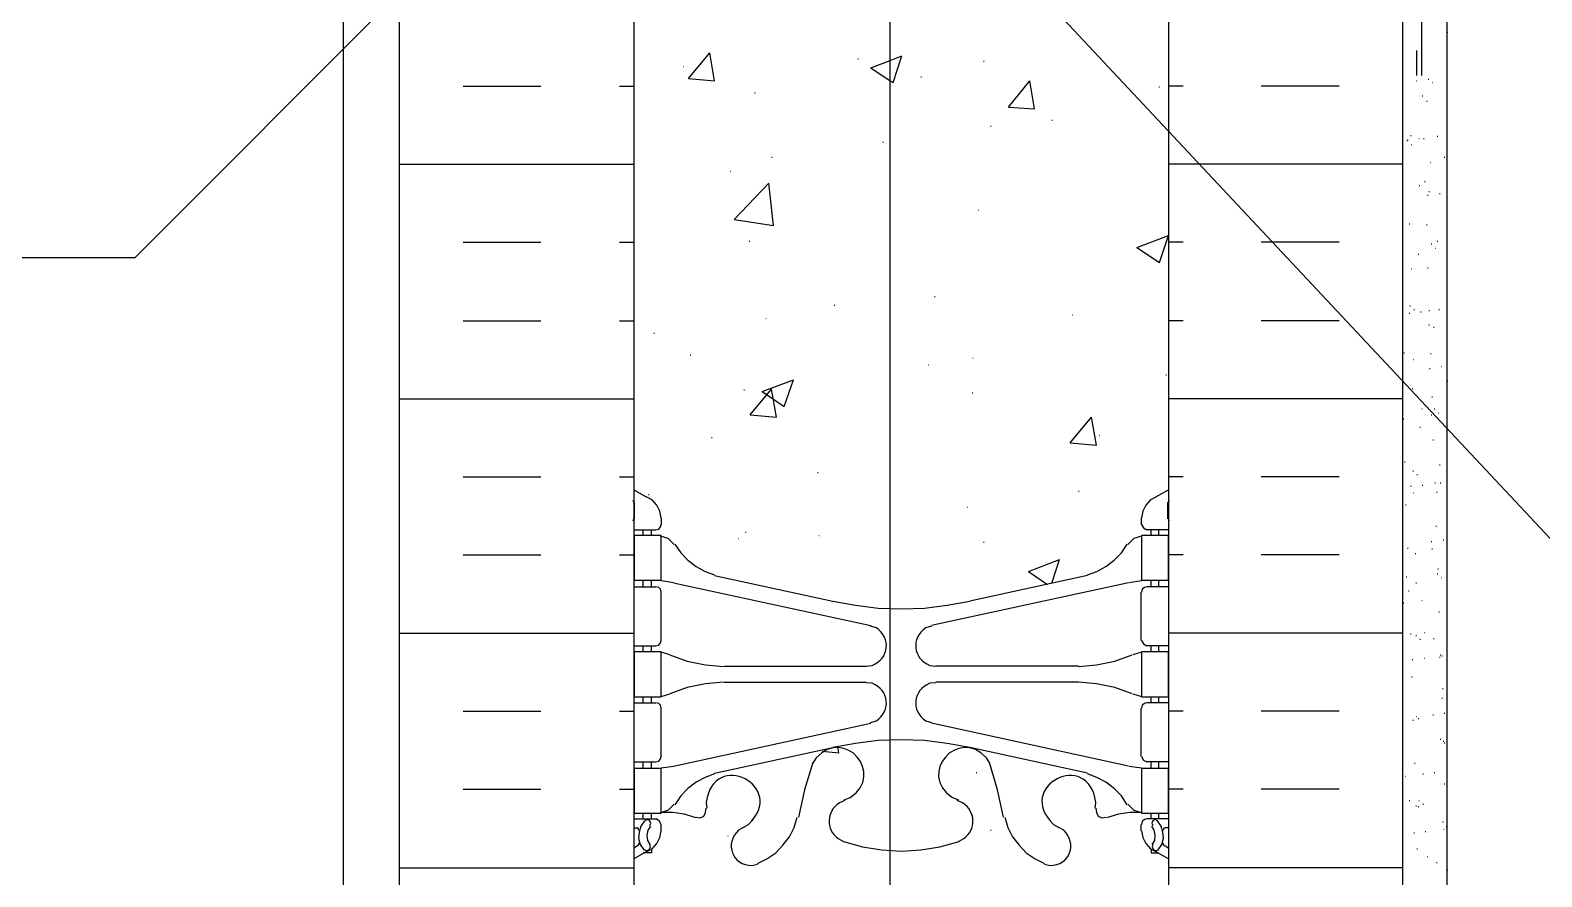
# Model space of a CAD drawing. Header units: millimetres. Extents: x 14 to 201, y 16 to 268.
# Drawn here: x 84.3 to 138.1, y 134.9 to 165 of the extents above; entities that cross this region are included whole.
import ezdxf

# ---------------------------------------------------------------- set-up
doc = ezdxf.new("R2010")
doc.units = ezdxf.units.MM
doc.layers.get('0').update_dxf_attribs({"linetype": 'CONTINUOUS'})

msp = doc.modelspace()

# ---------------------------------------------------------------- linework, layer by layer
at = {"color": 0}
for p, q in [((131.34, 200.237), (88.054, 156.95)), ((133.858, 163.429), (133.858, 187.241)), ((97.4729, 128.947), (97.4729, 186.097)), ((105.813, 186.097), (105.813, 128.947)), ((124.863, 128.947), (124.863, 186.097)), ((133.181, 88.138), (133.181, 186.097)), ((134.768, 88.138), (134.768, 185.654)), ((114.935, 181.229), (114.913, 85.175)), ((95.4828, 88.138), (95.4828, 170.731)), ((120.946, 165.608), (140.991, 144.23)), ((133.689, 163.429), (133.689, 164.317)), ((88.054, 156.95), (79.4812, 156.95)), ((105.813, 148.696), (106.256, 148.442)), ((124.397, 148.442), (124.841, 148.696)), ((105.813, 148.251), (105.791, 148.316)), ((105.813, 148.316), (105.813, 148.316)), ((105.833, 148.251), (105.833, 147.658)), ((106.469, 148.336), (106.256, 148.442)), ((106.638, 148.146), (106.469, 148.336)), ((106.743, 147.934), (106.638, 148.146)), ((124.037, 148.146), (123.931, 147.934)), ((124.205, 148.336), (124.037, 148.146)), ((124.418, 148.442), (124.205, 148.336)), ((124.82, 147.658), (124.82, 148.251)), ((124.863, 148.316), (124.841, 148.251)), ((124.841, 148.316), (124.841, 148.316)), ((105.791, 147.595), (105.813, 147.658)), ((106.785, 147.701), (106.743, 147.934)), ((106.765, 147.384), (106.785, 147.468)), ((106.785, 147.701), (106.785, 147.468)), ((123.868, 147.701), (123.868, 147.468)), ((123.931, 147.934), (123.888, 147.701)), ((123.888, 147.468), (123.952, 147.341)), ((124.841, 147.658), (124.863, 147.595)), ((105.813, 147.278), (106.595, 147.278)), ((106.785, 147.066), (105.833, 147.066)), ((105.833, 147.066), (105.833, 145.478)), ((106.15, 147.066), (106.15, 147.278)), ((106.446, 147.066), (106.446, 147.278)), ((106.595, 147.278), (106.702, 147.298)), ((106.702, 147.298), (106.765, 147.384)), ((107.041, 146.959), (106.765, 147.045)), ((106.785, 145.478), (106.785, 147.066)), ((107.251, 146.749), (107.041, 146.959)), ((123.613, 146.959), (123.402, 146.749)), ((123.888, 147.045), (123.613, 146.959)), ((124.841, 147.066), (123.888, 147.066)), ((123.888, 147.066), (123.888, 145.478)), ((123.952, 147.341), (124.079, 147.278)), ((124.863, 147.278), (124.079, 147.278)), ((124.228, 147.066), (124.228, 147.278)), ((124.503, 147.066), (124.503, 147.278)), ((124.841, 145.478), (124.841, 147.066)), ((107.272, 146.769), (107.484, 146.453)), ((107.484, 146.453), (107.738, 146.199)), ((122.916, 146.199), (123.169, 146.453)), ((123.169, 146.453), (123.38, 146.769)), ((107.738, 146.199), (108.034, 145.966)), ((108.034, 145.966), (108.353, 145.796)), ((108.353, 145.796), (108.692, 145.67)), ((121.962, 145.67), (122.301, 145.796)), ((122.301, 145.796), (122.618, 145.966)), ((122.618, 145.966), (122.916, 146.199)), ((105.833, 145.478), (106.785, 145.478)), ((106.15, 145.245), (106.15, 145.478)), ((106.446, 145.245), (106.446, 145.478)), ((107.231, 145.394), (106.785, 145.457)), ((107.231, 145.394), (114.257, 143.87)), ((108.692, 145.647), (112.903, 144.738)), ((123.422, 145.394), (116.417, 143.87)), ((121.962, 145.647), (117.771, 144.738)), ((123.888, 145.457), (123.445, 145.394)), ((123.888, 145.478), (124.841, 145.478)), ((124.228, 145.245), (124.228, 145.478)), ((124.503, 145.245), (124.503, 145.478)), ((105.813, 145.245), (106.595, 145.245)), ((106.702, 145.225), (106.595, 145.245)), ((106.765, 145.161), (106.702, 145.225)), ((106.785, 145.055), (106.765, 145.161)), ((106.785, 143.341), (106.785, 145.055)), ((112.903, 144.738), (113.707, 144.589)), ((116.967, 144.589), (117.771, 144.738)), ((123.868, 143.341), (123.868, 145.055)), ((123.909, 145.161), (123.888, 145.055)), ((123.994, 145.225), (123.909, 145.161)), ((124.079, 145.245), (123.994, 145.225)), ((124.863, 145.245), (124.079, 145.245)), ((113.707, 144.589), (114.512, 144.483)), ((114.512, 144.483), (115.338, 144.463)), ((115.338, 144.463), (116.163, 144.483)), ((116.163, 144.483), (116.967, 144.589)), ((114.449, 143.784), (114.237, 143.849)), ((116.417, 143.849), (116.204, 143.784)), ((105.813, 143.151), (106.595, 143.151)), ((106.15, 142.938), (106.15, 143.151)), ((106.446, 142.938), (106.446, 143.151)), ((106.595, 143.151), (106.702, 143.171)), ((106.702, 143.171), (106.765, 143.255)), ((106.765, 143.255), (106.785, 143.341)), ((123.888, 143.341), (123.952, 143.214)), ((123.952, 143.214), (124.079, 143.151)), ((124.863, 143.151), (124.079, 143.151)), ((124.228, 142.938), (124.228, 143.151)), ((124.503, 142.938), (124.503, 143.151)), ((106.785, 142.938), (105.833, 142.938)), ((105.833, 142.938), (105.833, 141.33)), ((106.785, 141.33), (106.785, 142.938)), ((107.104, 142.832), (106.785, 142.918)), ((107.104, 142.832), (106.785, 142.918)), ((107.104, 142.832), (107.717, 142.599)), ((107.104, 142.832), (107.717, 142.599)), ((107.717, 142.599), (108.373, 142.472)), ((107.717, 142.599), (108.373, 142.472)), ((122.28, 142.472), (122.936, 142.599)), ((122.28, 142.472), (122.936, 142.599)), ((122.936, 142.599), (123.549, 142.832)), ((122.936, 142.599), (123.549, 142.832)), ((123.888, 142.918), (123.571, 142.832)), ((123.888, 142.918), (123.571, 142.832)), ((124.841, 142.938), (123.888, 142.938)), ((123.888, 142.938), (123.888, 141.33)), ((124.841, 141.33), (124.841, 142.938)), ((108.373, 142.472), (109.008, 142.409)), ((108.373, 142.472), (109.008, 142.409)), ((109.029, 142.43), (114.088, 142.43)), ((114.088, 142.43), (114.3, 142.452)), ((116.353, 142.452), (116.566, 142.43)), ((121.645, 142.43), (116.566, 142.43)), ((121.645, 142.409), (122.28, 142.472)), ((121.645, 142.409), (122.28, 142.472)), ((107.717, 141.668), (107.104, 141.436)), ((108.373, 141.796), (107.717, 141.668)), ((109.008, 141.859), (108.373, 141.796)), ((109.029, 141.859), (114.088, 141.859)), ((114.3, 141.817), (114.088, 141.837)), ((116.566, 141.837), (116.353, 141.817)), ((121.645, 141.859), (116.566, 141.859)), ((122.28, 141.796), (121.645, 141.859)), ((122.936, 141.668), (122.28, 141.796)), ((123.549, 141.436), (122.936, 141.668)), ((105.813, 141.118), (106.595, 141.118)), ((105.833, 141.33), (106.785, 141.33)), ((106.15, 141.118), (106.15, 141.33)), ((106.446, 141.118), (106.446, 141.33)), ((106.702, 141.097), (106.595, 141.118)), ((106.765, 141.034), (106.702, 141.097)), ((106.785, 140.928), (106.765, 141.034)), ((106.785, 141.351), (107.104, 141.436)), ((123.571, 141.436), (123.888, 141.351)), ((123.888, 141.33), (124.841, 141.33)), ((123.909, 141.034), (123.888, 140.928)), ((123.994, 141.097), (123.909, 141.034)), ((124.079, 141.118), (123.994, 141.097)), ((124.863, 141.118), (124.079, 141.118)), ((124.228, 141.118), (124.228, 141.33)), ((124.503, 141.118), (124.503, 141.33)), ((106.785, 139.214), (106.785, 140.928)), ((114.237, 140.419), (114.449, 140.483)), ((116.204, 140.483), (116.417, 140.419)), ((123.868, 139.214), (123.868, 140.928)), ((107.231, 138.875), (114.257, 140.399)), ((123.422, 138.875), (116.417, 140.399)), ((108.692, 138.621), (112.903, 139.531)), ((113.707, 139.679), (112.903, 139.531)), ((114.512, 139.784), (113.707, 139.679)), ((115.338, 139.806), (114.512, 139.784)), ((116.163, 139.784), (115.338, 139.806)), ((116.967, 139.679), (116.163, 139.784)), ((117.771, 139.531), (116.967, 139.679)), ((121.962, 138.621), (117.771, 139.531)), ((105.813, 139.022), (106.595, 139.022)), ((106.15, 138.791), (106.15, 139.022)), ((106.446, 138.791), (106.446, 139.022)), ((106.595, 139.022), (106.702, 139.044)), ((106.702, 139.044), (106.765, 139.128)), ((106.765, 139.128), (106.785, 139.214)), ((106.785, 138.811), (107.231, 138.875)), ((112.183, 139.001), (111.887, 138.029)), ((112.31, 139.171), (112.183, 138.981)), ((118.491, 138.981), (118.364, 139.171)), ((118.766, 138.029), (118.47, 139.001)), ((123.445, 138.875), (123.888, 138.811)), ((123.888, 139.214), (123.952, 139.087)), ((123.952, 139.087), (124.079, 139.022)), ((124.863, 139.022), (124.079, 139.022)), ((124.228, 138.791), (124.228, 139.022)), ((124.503, 138.791), (124.503, 139.022)), ((106.785, 138.791), (105.833, 138.791)), ((105.833, 138.791), (105.833, 137.203)), ((106.785, 137.203), (106.785, 138.791)), ((108.034, 138.303), (107.738, 138.07)), ((108.353, 138.472), (108.034, 138.303)), ((108.692, 138.599), (108.353, 138.472)), ((122.301, 138.472), (121.962, 138.599)), ((122.618, 138.303), (122.301, 138.472)), ((122.916, 138.07), (122.618, 138.303)), ((124.841, 138.791), (123.888, 138.791)), ((123.888, 138.791), (123.888, 137.203)), ((124.841, 137.203), (124.841, 138.791)), ((107.484, 137.816), (107.272, 137.499)), ((107.738, 138.07), (107.484, 137.816)), ((111.887, 138.029), (111.675, 137.054)), ((113.305, 137.667), (113.517, 137.753)), ((117.158, 137.753), (117.369, 137.667)), ((118.979, 137.054), (118.766, 138.029)), ((123.169, 137.816), (122.916, 138.07)), ((123.38, 137.499), (123.169, 137.816)), ((105.833, 137.203), (106.785, 137.203)), ((106.15, 136.991), (106.15, 137.203)), ((106.446, 136.991), (106.446, 137.203)), ((106.765, 137.224), (107.041, 137.308)), ((107.208, 137.224), (106.785, 137.224)), ((107.041, 137.308), (107.251, 137.52)), ((107.611, 137.16), (107.208, 137.224)), ((108.31, 137.097), (108.373, 137.224)), ((108.373, 137.224), (108.395, 137.371)), ((108.395, 137.583), (108.416, 137.371)), ((113.326, 137.647), (113.135, 137.563)), ((117.518, 137.563), (117.326, 137.647)), ((122.238, 137.371), (122.258, 137.583)), ((122.258, 137.371), (122.28, 137.224)), ((122.28, 137.224), (122.344, 137.097)), ((123.465, 137.224), (123.063, 137.16)), ((123.402, 137.52), (123.613, 137.308)), ((123.888, 137.224), (123.465, 137.224)), ((123.613, 137.308), (123.888, 137.224)), ((123.888, 137.203), (124.841, 137.203)), ((124.228, 136.991), (124.228, 137.203)), ((124.503, 136.991), (124.503, 137.203)), ((105.813, 136.991), (106.595, 136.991)), ((105.813, 136.674), (105.94, 136.674)), ((105.982, 136.652), (105.94, 136.674)), ((105.982, 136.588), (105.982, 136.652)), ((106.066, 136.737), (106.003, 136.525)), ((106.193, 136.928), (106.066, 136.737)), ((106.299, 136.97), (106.214, 136.928)), ((106.383, 136.928), (106.299, 136.97)), ((106.405, 136.737), (106.32, 136.588)), ((106.426, 136.842), (106.383, 136.928)), ((106.383, 136.758), (106.426, 136.842)), ((106.722, 136.928), (106.595, 136.991)), ((106.785, 136.801), (106.722, 136.928)), ((106.785, 136.568), (106.785, 136.801)), ((108.034, 137.033), (107.611, 137.16)), ((108.034, 137.054), (108.183, 137.033)), ((108.183, 137.033), (108.31, 137.097)), ((109.707, 136.694), (109.538, 136.588)), ((109.707, 136.694), (109.897, 136.801)), ((111.358, 136.356), (111.528, 136.694)), ((111.528, 136.694), (111.633, 137.054)), ((119.02, 137.054), (119.126, 136.694)), ((119.126, 136.694), (119.295, 136.356)), ((120.756, 136.801), (120.946, 136.694)), ((121.116, 136.588), (120.946, 136.694)), ((122.344, 137.097), (122.47, 137.033)), ((122.47, 137.033), (122.618, 137.054)), ((123.063, 137.16), (122.64, 137.033)), ((123.868, 136.568), (123.868, 136.801)), ((123.909, 136.905), (123.888, 136.801)), ((123.994, 136.97), (123.909, 136.905)), ((124.079, 136.991), (123.994, 136.97)), ((124.863, 136.991), (124.079, 136.991)), ((124.291, 136.928), (124.248, 136.842)), ((124.248, 136.842), (124.291, 136.758)), ((124.333, 136.588), (124.248, 136.737)), ((124.375, 136.97), (124.291, 136.928)), ((124.46, 136.928), (124.375, 136.97)), ((124.587, 136.737), (124.46, 136.928)), ((124.65, 136.525), (124.587, 136.737)), ((124.714, 136.674), (124.671, 136.652)), ((124.671, 136.652), (124.671, 136.588)), ((124.863, 136.674), (124.714, 136.674)), ((106.003, 136.525), (105.982, 136.313)), ((105.982, 136.313), (106.046, 136.08)), ((105.982, 136.059), (106.003, 136.145)), ((106.32, 136.588), (106.279, 136.419)), ((106.279, 136.419), (106.299, 136.229)), ((106.299, 136.229), (106.383, 136.08)), ((106.469, 135.932), (106.638, 136.122)), ((106.638, 136.122), (106.743, 136.335)), ((106.743, 136.335), (106.785, 136.568)), ((111.125, 136.059), (111.358, 136.356)), ((113.093, 136.292), (113.284, 136.186)), ((113.284, 136.186), (113.961, 135.996)), ((116.713, 135.996), (117.391, 136.186)), ((117.369, 136.186), (117.559, 136.292)), ((119.295, 136.356), (119.528, 136.059)), ((123.888, 136.568), (123.931, 136.335)), ((123.931, 136.335), (124.037, 136.122)), ((124.037, 136.122), (124.205, 135.932)), ((124.27, 136.08), (124.354, 136.229)), ((124.375, 136.419), (124.333, 136.588)), ((124.354, 136.229), (124.375, 136.419)), ((124.608, 136.08), (124.671, 136.313)), ((124.671, 136.313), (124.65, 136.525)), ((124.65, 136.145), (124.671, 136.059)), ((105.982, 136.059), (105.813, 135.953)), ((106.256, 135.826), (105.813, 135.573)), ((106.046, 136.08), (106.172, 135.89)), ((106.446, 135.783), (106.15, 135.783)), ((106.172, 135.912), (106.256, 135.869)), ((106.256, 135.826), (106.469, 135.932)), ((106.256, 135.869), (106.363, 135.89)), ((106.363, 135.89), (106.405, 135.996)), ((106.405, 135.996), (106.383, 136.08)), ((106.446, 135.912), (106.446, 135.783)), ((110.216, 135.403), (110.553, 135.573)), ((110.553, 135.573), (110.871, 135.783)), ((110.871, 135.783), (111.125, 136.059)), ((113.961, 135.996), (114.639, 135.89)), ((114.639, 135.89), (115.338, 135.847)), ((115.338, 135.847), (116.036, 135.89)), ((116.036, 135.89), (116.713, 135.996)), ((119.528, 136.059), (119.782, 135.783)), ((119.782, 135.783), (120.1, 135.573)), ((120.1, 135.573), (120.438, 135.403)), ((124.205, 135.932), (124.418, 135.826)), ((124.228, 135.912), (124.228, 135.783)), ((124.228, 135.783), (124.503, 135.783)), ((124.291, 136.08), (124.27, 135.996)), ((124.27, 135.996), (124.311, 135.89)), ((124.311, 135.89), (124.418, 135.869)), ((124.841, 135.573), (124.397, 135.826)), ((124.418, 135.869), (124.503, 135.912)), ((124.481, 135.89), (124.608, 136.08)), ((124.841, 135.953), (124.671, 136.059)), ((110.024, 135.34), (110.216, 135.383)), ((120.438, 135.383), (120.629, 135.34))]:
    msp.add_line(p, q, dxfattribs=at)
at = {"color": 252}
for p, q in [((134.768, 164.973), (134.789, 164.973)), ((107.76, 163.322), (108.522, 164.232)), ((108.692, 163.237), (108.522, 164.232)), ((114.935, 163.958), (115.358, 164.126)), ((115.042, 163.173), (115.358, 164.126)), ((107.57, 163.745), (107.59, 163.745)), ((113.792, 164.021), (113.814, 164.021)), ((114.257, 163.703), (114.935, 163.958)), ((114.257, 163.703), (114.935, 163.237)), ((118.258, 163.935), (118.28, 163.935)), ((99.737, 163.047), (102.509, 163.047)), ((105.304, 163.047), (105.813, 163.047)), ((107.76, 163.322), (108.692, 163.237)), ((114.935, 163.237), (115.042, 163.173)), ((116.036, 163.386), (116.057, 163.386)), ((119.146, 162.305), (119.908, 163.237)), ((120.078, 162.242), (119.908, 163.237)), ((124.503, 163.026), (124.524, 163.026)), ((125.37, 163.047), (124.863, 163.047)), ((130.917, 163.047), (128.142, 163.047)), ((133.667, 163.237), (133.689, 163.237)), ((134.092, 163.3), (134.112, 163.3)), ((134.239, 163.173), (134.259, 163.173)), ((134.747, 163.364), (134.768, 163.364)), ((110.109, 162.814), (110.13, 162.814)), ((133.879, 162.708), (133.9, 162.708)), ((134.028, 162.518), (134.049, 162.518)), ((119.146, 162.305), (120.078, 162.242)), ((118.513, 161.629), (118.533, 161.629)), ((120.693, 161.841), (120.713, 161.841)), ((114.68, 161.057), (114.703, 161.057)), ((133.329, 161.12), (133.35, 161.12)), ((133.35, 161.142), (133.371, 161.142)), ((133.456, 161.29), (133.477, 161.29)), ((133.477, 160.973), (133.499, 160.973)), ((133.753, 161.183), (133.773, 161.183)), ((133.922, 161.183), (133.943, 161.183)), ((134.408, 161.269), (134.429, 161.269)), ((110.722, 160.528), (110.745, 160.528)), ((134.155, 160.338), (134.175, 160.338)), ((134.662, 160.528), (134.684, 160.528)), ((97.4729, 160.274), (105.813, 160.274)), ((109.241, 160.021), (109.262, 160.021)), ((133.181, 160.274), (124.863, 160.274)), ((109.389, 158.305), (110.617, 159.596)), ((110.786, 158.094), (110.617, 159.596)), ((133.773, 159.512), (133.795, 159.512)), ((133.963, 159.659), (133.985, 159.659)), ((134.112, 159.3), (134.133, 159.3)), ((134.069, 159.173), (134.092, 159.173)), ((134.492, 159.236), (134.515, 159.236)), ((109.389, 158.305), (110.786, 158.094)), ((118.068, 158.644), (118.088, 158.644)), ((123.719, 157.311), (124.841, 157.734)), ((124.524, 156.782), (124.841, 157.734)), ((133.413, 158.157), (133.434, 158.157)), ((134.028, 158.115), (134.049, 158.115)), ((99.737, 157.502), (102.509, 157.502)), ((105.304, 157.502), (105.813, 157.502)), ((109.918, 157.543), (109.94, 157.543)), ((123.719, 157.311), (124.524, 156.782)), ((125.37, 157.502), (124.863, 157.502)), ((130.917, 157.502), (128.142, 157.502)), ((134.196, 157.438), (134.218, 157.438)), ((134.345, 157.289), (134.366, 157.289)), ((134.408, 157.543), (134.429, 157.543)), ((134.747, 157.311), (134.768, 157.311)), ((133.477, 156.549), (133.499, 156.549)), ((133.73, 157.079), (133.753, 157.079)), ((134.069, 156.591), (134.092, 156.591)), ((116.523, 155.575), (116.543, 155.575)), ((112.945, 155.258), (112.966, 155.258)), ((133.413, 154.982), (133.434, 154.982)), ((133.434, 155.236), (133.456, 155.236)), ((133.583, 155.109), (133.604, 155.109)), ((133.816, 155.025), (133.836, 155.025)), ((134.112, 155.067), (134.133, 155.067)), ((134.472, 155.109), (134.492, 155.109)), ((99.737, 154.707), (102.509, 154.707)), ((105.304, 154.707), (105.813, 154.707)), ((110.512, 154.792), (110.532, 154.792)), ((121.412, 154.919), (121.433, 154.919)), ((125.37, 154.707), (124.863, 154.707)), ((130.917, 154.707), (128.142, 154.707)), ((134.112, 154.559), (134.133, 154.559)), ((134.282, 154.474), (134.302, 154.474)), ((106.532, 154.263), (106.553, 154.263)), ((107.823, 153.501), (107.844, 153.501)), ((117.878, 153.374), (117.898, 153.374)), ((133.223, 153.565), (133.244, 153.565)), ((133.562, 153.332), (133.583, 153.332)), ((134.175, 153.542), (134.196, 153.542)), ((116.29, 153.142), (116.31, 153.142)), ((134.133, 153.013), (134.155, 153.013)), ((134.557, 153.078), (134.578, 153.078)), ((109.728, 152.251), (109.75, 152.251)), ((109.96, 151.362), (110.722, 152.273)), ((110.383, 152.188), (111.505, 152.612)), ((110.892, 151.278), (110.722, 152.273)), ((111.168, 151.658), (111.505, 152.612)), ((124.757, 152.78), (124.777, 152.78)), ((133.519, 152.294), (133.54, 152.294)), ((134.768, 152.569), (134.789, 152.569)), ((97.4729, 151.934), (105.813, 151.934)), ((110.383, 152.188), (111.168, 151.658)), ((117.855, 152.146), (117.878, 152.146)), ((133.181, 151.934), (124.863, 151.934)), ((134.218, 151.997), (134.239, 151.997)), ((109.96, 151.362), (110.892, 151.278)), ((121.349, 150.367), (122.111, 151.278)), ((122.28, 150.283), (122.111, 151.278)), ((133.201, 151.215), (133.223, 151.215)), ((133.858, 151.575), (133.879, 151.575)), ((134.196, 151.362), (134.218, 151.362)), ((134.302, 151.575), (134.324, 151.575)), ((134.451, 151.426), (134.472, 151.426)), ((122.386, 150.643), (122.407, 150.643)), ((133.795, 150.919), (133.816, 150.919)), ((108.585, 150.559), (108.606, 150.559)), ((121.349, 150.367), (122.28, 150.283)), ((134.259, 150.473), (134.282, 150.473)), ((133.244, 149.691), (133.266, 149.691)), ((134.492, 149.585), (134.515, 149.585)), ((99.737, 149.162), (102.509, 149.162)), ((105.304, 149.162), (105.813, 149.162)), ((112.353, 149.309), (112.373, 149.309)), ((125.37, 149.162), (124.863, 149.162)), ((130.917, 149.162), (128.142, 149.162)), ((133.54, 149.374), (133.562, 149.374)), ((133.689, 149.246), (133.71, 149.246)), ((106.342, 148.526), (106.363, 148.526)), ((121.645, 148.653), (121.666, 148.653)), ((133.456, 148.822), (133.477, 148.822)), ((133.562, 148.59), (133.583, 148.59)), ((133.879, 148.865), (133.9, 148.865)), ((134.324, 148.949), (134.345, 148.949)), ((134.388, 148.612), (134.408, 148.612)), ((134.515, 148.949), (134.535, 148.949)), ((117.687, 148.083), (117.708, 148.083)), ((133.287, 148.167), (133.307, 148.167)), ((134.366, 147.405), (134.388, 147.405)), ((109.538, 146.959), (109.558, 146.959)), ((109.791, 147.192), (109.813, 147.192)), ((112.396, 147.066), (112.416, 147.066)), ((134.621, 146.918), (134.641, 146.918)), ((99.737, 146.389), (102.509, 146.389)), ((105.304, 146.389), (105.813, 146.389)), ((118.258, 146.833), (118.28, 146.833)), ((125.37, 146.389), (124.863, 146.389)), ((130.917, 146.389), (128.142, 146.389)), ((133.35, 146.622), (133.371, 146.622)), ((133.626, 146.43), (133.646, 146.43)), ((134.196, 146.855), (134.218, 146.855)), ((134.218, 146.6), (134.239, 146.6)), ((119.867, 145.796), (120.967, 146.219)), ((119.867, 145.796), (120.544, 145.331)), ((120.693, 145.372), (120.967, 146.219)), ((134.429, 145.881), (134.451, 145.881)), ((133.307, 145.605), (133.329, 145.605)), ((133.646, 145.394), (133.667, 145.394)), ((134.408, 145.711), (134.429, 145.711)), ((134.557, 145.564), (134.578, 145.564)), ((133.393, 145.098), (133.413, 145.098)), ((133.858, 144.759), (133.879, 144.759)), ((133.201, 144.675), (133.223, 144.675)), ((134.472, 144.356), (134.492, 144.356)), ((97.4729, 143.594), (105.813, 143.594)), ((133.181, 143.594), (124.863, 143.594)), ((133.456, 143.574), (133.477, 143.574)), ((133.646, 143.51), (133.667, 143.51)), ((133.795, 143.383), (133.816, 143.383)), ((133.943, 143.617), (133.963, 143.617)), ((134.282, 143.404), (134.302, 143.404)), ((133.519, 142.663), (133.54, 142.663)), ((133.943, 142.706), (133.963, 142.706)), ((134.492, 142.748), (134.515, 142.748)), ((134.515, 142.832), (134.535, 142.832)), ((134.578, 142.791), (134.598, 142.791)), ((133.499, 142.05), (133.519, 142.05)), ((134.598, 141.627), (134.621, 141.627)), ((134.578, 141.288), (134.598, 141.288)), ((99.737, 140.822), (102.509, 140.822)), ((105.304, 140.822), (105.813, 140.822)), ((125.37, 140.822), (124.863, 140.822)), ((130.917, 140.822), (128.142, 140.822)), ((133.54, 140.505), (133.562, 140.505)), ((133.667, 140.632), (133.689, 140.632)), ((133.73, 140.568), (133.753, 140.568)), ((134.259, 140.695), (134.282, 140.695)), ((134.662, 140.758), (134.684, 140.758)), ((112.522, 139.404), (113.115, 139.34)), ((113.115, 139.34), (113.072, 139.551)), ((134.515, 139.827), (134.535, 139.827)), ((134.621, 139.763), (134.641, 139.763)), ((134.662, 139.7), (134.684, 139.7)), ((133.604, 138.981), (133.626, 138.981)), ((118.004, 138.642), (118.025, 138.642)), ((133.266, 138.515), (133.287, 138.515)), ((133.9, 138.599), (133.922, 138.599)), ((134.302, 138.642), (134.324, 138.642)), ((99.737, 138.049), (102.509, 138.049)), ((105.304, 138.049), (105.813, 138.049)), ((125.37, 138.049), (124.863, 138.049)), ((130.917, 138.049), (128.142, 138.049)), ((134.662, 138.239), (134.684, 138.239)), ((133.413, 137.647), (133.434, 137.647)), ((133.646, 137.457), (133.667, 137.457)), ((133.73, 137.434), (133.753, 137.434)), ((133.753, 137.647), (133.773, 137.647)), ((133.9, 137.52), (133.922, 137.52)), ((110.046, 136.948), (110.067, 136.948)), ((134.598, 136.885), (134.621, 136.885)), ((134.725, 136.715), (134.747, 136.715)), ((109.157, 136.398), (109.178, 136.398)), ((118.513, 136.588), (118.533, 136.588)), ((133.583, 136.504), (133.604, 136.504)), ((133.985, 136.546), (134.006, 136.546)), ((134.641, 136.631), (134.662, 136.631)), ((133.689, 135.932), (133.71, 135.932)), ((134.049, 135.657), (134.069, 135.657)), ((97.4729, 135.254), (105.813, 135.254)), ((133.181, 135.254), (124.863, 135.254)), ((134.388, 135.446), (134.408, 135.446)), ((134.768, 135.17), (134.789, 135.17))]:
    msp.add_line(p, q, dxfattribs=at)
at = {"color": 0}
for points in [[(114.3, 142.452), (114.908, 142.692), (114.979, 143.424), (114.449, 143.784)], [(116.204, 143.784), (115.674, 143.424), (115.746, 142.692), (116.353, 142.452)], [(114.449, 140.483), (114.979, 140.845), (114.908, 141.575), (114.3, 141.817)], [(116.353, 141.817), (115.746, 141.575), (115.674, 140.845), (116.204, 140.483)], [(113.517, 137.753), (114.795, 138.592), (113.312, 140.28), (112.31, 139.171)], [(118.364, 139.171), (117.362, 140.28), (115.879, 138.592), (117.158, 137.753)], [(109.897, 136.801), (111.319, 138.147), (108.647, 139.503), (108.395, 137.583)], [(122.258, 137.583), (122.006, 139.503), (119.334, 138.147), (120.756, 136.801)], [(113.135, 137.563), (112.657, 137.269), (112.65, 136.609), (113.093, 136.292)], [(117.559, 136.292), (118.003, 136.609), (117.996, 137.269), (117.518, 137.563)], [(109.538, 136.588), (109.04, 136.127), (109.313, 135.329), (110.024, 135.34)], [(120.629, 135.34), (121.34, 135.329), (121.613, 136.127), (121.116, 136.588)]]:
    msp.add_open_spline(points, degree=3, dxfattribs=at)

doc.saveas('drawing.dxf')
